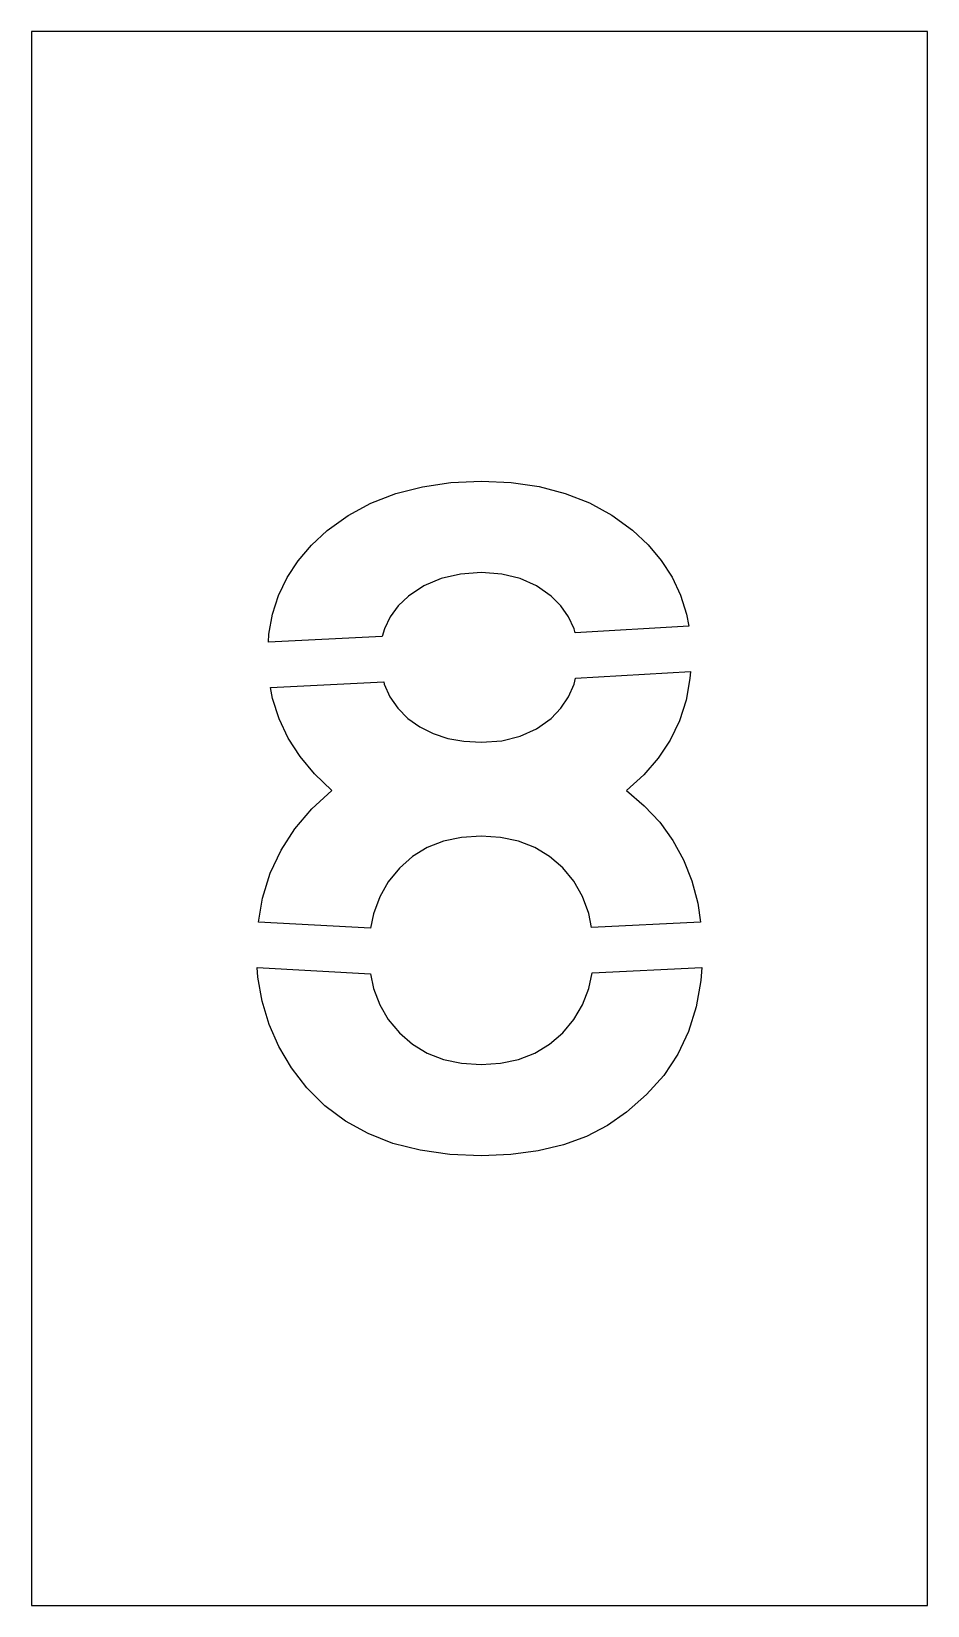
# Model space of a CAD drawing. Header units: inches. Extents: x 0 to 3.98, y 0 to 7.
import ezdxf

# ---------------------------------------------------------------- set-up
doc = ezdxf.new("R2010")
doc.units = ezdxf.units.IN
doc.header["$MEASUREMENT"] = 0
doc.layers.add('CUT', color=1, linetype='Continuous')

msp = doc.modelspace()

# ---------------------------------------------------------------- linework, layer by layer
at = {"layer": 'CUT'}
for points in [[(0, 0), (3.9828, 0), (3.9828, 7), (0, 7)], [(1.0715, 4.4081), (1.0986, 4.4922), (1.1364, 4.5716), (1.1851, 4.6462), (1.2447, 4.716), (1.315, 4.7809), (1.4078, 4.8479), (1.5091, 4.9026), (1.619, 4.9452), (1.7375, 4.9757), (1.8646, 4.9939), (2.0003, 5), (2.1327, 4.994), (2.2568, 4.9758), (2.3728, 4.9456), (2.4805, 4.9033), (2.58, 4.8489), (2.6714, 4.7824), (2.7408, 4.7177), (2.7995, 4.6481), (2.8476, 4.5735), (2.885, 4.4939), (2.9117, 4.4094), (2.9214, 4.3548), (2.4162, 4.3263), (2.4117, 4.3442), (2.3875, 4.397), (2.3536, 4.4454), (2.31, 4.4894), (2.2453, 4.5351), (2.1721, 4.5677), (2.0904, 4.5873), (2.0003, 4.5938), (1.9067, 4.5873), (1.8214, 4.5677), (1.7447, 4.5351), (1.6764, 4.4894), (1.6302, 4.4454), (1.5944, 4.397), (1.5687, 4.3442), (1.5595, 4.3097), (1.0532, 4.2842), (1.0553, 4.3191)], [(1.0615, 3.2562), (1.1093, 3.359), (1.1707, 3.4547), (1.2458, 3.5433), (1.3346, 3.6248), (1.2582, 3.6981), (1.1937, 3.7756), (1.1411, 3.8573), (1.1004, 3.9431), (1.0716, 4.033), (1.0627, 4.0828), (1.5655, 4.108), (1.5682, 4.097), (1.5931, 4.041), (1.628, 3.9904), (1.6728, 3.9454), (1.7258, 3.9072), (1.785, 3.8776), (1.8505, 3.8564), (1.9223, 3.8437), (2.0003, 3.8395), (2.0904, 3.8461), (2.1721, 3.8659), (2.2453, 3.899), (2.31, 3.9454), (2.3536, 3.9904), (2.3875, 4.041), (2.4117, 4.097), (2.4182, 4.1244), (2.9289, 4.1532), (2.9271, 4.1228), (2.9095, 4.0259), (2.88, 3.9346), (2.8389, 3.8488), (2.7859, 3.7685), (2.7212, 3.6939), (2.6447, 3.6248), (2.7239, 3.557), (2.7926, 3.483), (2.8507, 3.4025), (2.8983, 3.3158), (2.9353, 3.2226), (2.9617, 3.1232), (2.9744, 3.0388), (2.4891, 3.016), (2.4768, 3.0781), (2.4494, 3.1533), (2.411, 3.2209), (2.3617, 3.2809), (2.3033, 3.3316), (2.2378, 3.371), (2.1651, 3.3991), (2.0854, 3.416), (1.9985, 3.4217), (1.9117, 3.416), (1.8319, 3.3989), (1.7593, 3.3705), (1.6938, 3.3307), (1.6354, 3.2795), (1.5861, 3.219), (1.5477, 3.1514), (1.5203, 3.0765), (1.5073, 3.0117), (1.0086, 3.0392), (1.0273, 3.1463)], [(2.8724, 2.4514), (2.8103, 2.3578), (2.7344, 2.2721), (2.6447, 2.1944), (2.5605, 2.135), (2.4671, 2.0864), (2.3643, 2.0486), (2.2523, 2.0216), (2.131, 2.0054), (2.0003, 2), (1.8589, 2.0062), (1.7277, 2.0246), (1.6067, 2.0554), (1.4958, 2.0985), (1.3951, 2.1539), (1.3046, 2.2217), (1.2243, 2.3017), (1.1557, 2.3918), (1.0997, 2.4861), (1.0561, 2.5846), (1.0249, 2.6873), (1.0062, 2.7942), (1.0038, 2.8375), (1.5063, 2.8098), (1.5203, 2.7434), (1.5477, 2.6718), (1.5861, 2.6063), (1.6354, 2.5469), (1.6938, 2.4962), (1.7593, 2.4568), (1.8319, 2.4287), (1.9117, 2.4118), (1.9985, 2.4062), (2.0854, 2.4118), (2.1651, 2.4287), (2.2378, 2.4568), (2.3033, 2.4962), (2.3617, 2.5469), (2.411, 2.6063), (2.4494, 2.6718), (2.4768, 2.7434), (2.4917, 2.8142), (2.9791, 2.8371), (2.9759, 2.7799), (2.9552, 2.6625), (2.9207, 2.553)]]:
    msp.add_lwpolyline(points, close=True, dxfattribs=at)

doc.saveas('drawing.dxf')
